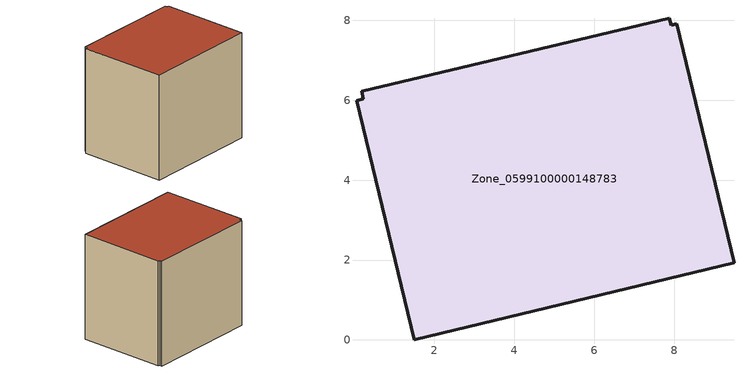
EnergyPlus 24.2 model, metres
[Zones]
Zone_0599100000148783
 floor ground (C_G): 0.22,6.03 0.18,6.23 7.88,8.06 7.92,7.88 8.06,7.92 9.5,1.93 1.49,0 0.05,5.99 z0
 wall outside (C_F): 9.5,1.93 8.06,7.92 7.92,7.88 7.88,8.06 0.18,6.23 0.22,6.03 0.05,5.99 1.49,0 9.5,1.93 z0:7.44
 roof outside (C_R): 0.18,6.23 0.22,6.03 0.05,5.99 1.49,0 9.5,1.93 8.06,7.92 7.92,7.88 7.88,8.06 z7.44
[BUILDING]
Pand.0599100000148783: North Axis=0; Terrain=City; Loads Convergence Tolerance Value=0.04; Temperature Convergence Tolerance Value=0.4; Solar Distribution=FullExterior; Maximum Number of Warmup Days=25; Minimum Number of Warmup Days=1
[Site:Location]
Rotterdam.The.Hague.AP_ZH_NLD Design_Conditions: Latitude=51.96; Longitude=4.45; Time Zone=1; Elevation=-4.5
[SITE:GROUNDTEMPERATURE:BUILDINGSURFACE]
18, 18, 18, 18, 18, 18, 18, 18, 18, 18, 18, 18
[MATERIAL] Thermal Absorptance=0.9; Solar Absorptance=0.7; Visible Absorptance=0.7
Name | Roughness | Thickness | Conductivity | Density | Specific Heat
G.TC.1965-1974 | MediumSmooth | 0.15 | 0.882353 | 540 | 1210
F.TC.1965-1974 | Rough | 0.3 | 0.697674 | 1920 | 840
R.TC.1965-1974 | MediumRough | 0.2 | 0.232558 | 1500 | 1000
[CONSTRUCTION]
C_G: G.TC.1965-1974
C_F: F.TC.1965-1974
C_R: R.TC.1965-1974
[ZONE]
Zone_0599100000148783: Type=1; Multiplier=1; Ceiling Height=Autocalculate; Volume=Autocalculate; Floor Area=autocalculate; Part of Total Floor Area=Yes
[ZONEINFILTRATION:DESIGNFLOWRATE]
Infil_Zone_0599100000148783: Zone or ZoneList or Space or SpaceList=Zone_0599100000148783; Schedule=AlwaysOn; Design Flow Rate Calculation Method=Flow/Area; Flow Rate per Floor Area=0.003; Constant Term Coefficient=1; Temperature Term Coefficient=0; Velocity Term Coefficient=0; Velocity Squared Term Coefficient=0
[HVACTEMPLATE:ZONE:IDEALLOADSAIRSYSTEM]
Zone_0599100000148783: Maximum Heating Supply Air Temperature=50; Minimum Cooling Supply Air Temperature=13; Maximum Heating Supply Air Humidity Ratio=0.0156; Minimum Cooling Supply Air Humidity Ratio=0.0077; Heating Limit=NoLimit; Cooling Limit=NoLimit; Dehumidification Control Type=ConstantSensibleHeatRatio; Cooling Sensible Heat Ratio=0.7; Dehumidification Setpoint=60; Humidification Control Type=None; Humidification Setpoint=30; Outdoor Air Method=None; Outdoor Air Flow Rate per Person=0.00944; Outdoor Air Flow Rate per Zone Floor Area=0; Outdoor Air Flow Rate per Zone=0; Demand Controlled Ventilation Type=None; Outdoor Air Economizer Type=NoEconomizer; Heat Recovery Type=None; Sensible Heat Recovery Effectiveness=0.7; Latent Heat Recovery Effectiveness=0.65
[ZONECONTROL:THERMOSTAT]
ThermostatControl_Zone_0599100000148783: Zone or ZoneList=Zone_0599100000148783; Control Type Schedule=DualSetpointControlType; Control 1=Thermostat_Zone_0599100000148783; Temperature Difference Between Cutout And Setpoint=0
[THERMOSTATSETPOINT:DUALSETPOINT]
Thermostat_Zone_0599100000148783: Heating Setpoint Temperature Schedule=HeatingSetpoint_Zone_0599100000148783; Cooling Setpoint Temperature Schedule=CoolingSetpoint_Zone_0599100000148783
[SCHEDULE:COMPACT]
HeatingSetpoint_Zone_0599100000148783: Through: 12/31, For: AllDays, Until: 24:00, 21
CoolingSetpoint_Zone_0599100000148783: Through: 12/31, For: AllDays, Until: 24:00, 24
DualSetpointControlType: Through: 12/31, For: AllDays, Until: 24:00, 4
AlwaysOn: Through: 12/31, For: AllDays, Until: 24:00, 1
